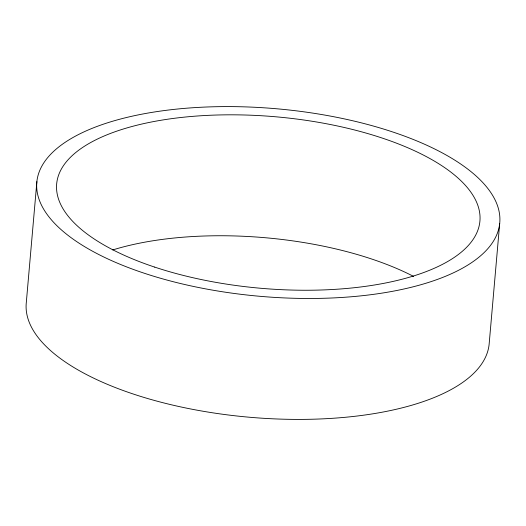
<?xml version="1.0" encoding="UTF-8"?>
<svg xmlns="http://www.w3.org/2000/svg" width="526" height="526" viewBox="0 0 526 526"><rect width="100%" height="100%" fill="white"/><g stroke="black" fill="none" stroke-linecap="round" stroke-linejoin="round"><path stroke-width="0.79" d="M36.879 181.628L26.3 302.562A232.354 94.134 5 0 0 247.891 417.098A232.354 94.134 5 0 0 489.121 344.372L499.7 223.438A232.354 94.134 5 0 0 161.088 110.993A232.354 94.134 5 0 0 144.078 273.172A232.354 94.134 5 0 0 499.7 223.438M112.742 249.935A212.438 86.067 5 0 1 413.666 276.446M154.729 267.116A212.438 86.067 5 0 0 479.863 221.65A212.438 86.067 5 0 0 170.279 118.837A212.438 86.067 5 0 0 154.729 267.116"/></g></svg>
